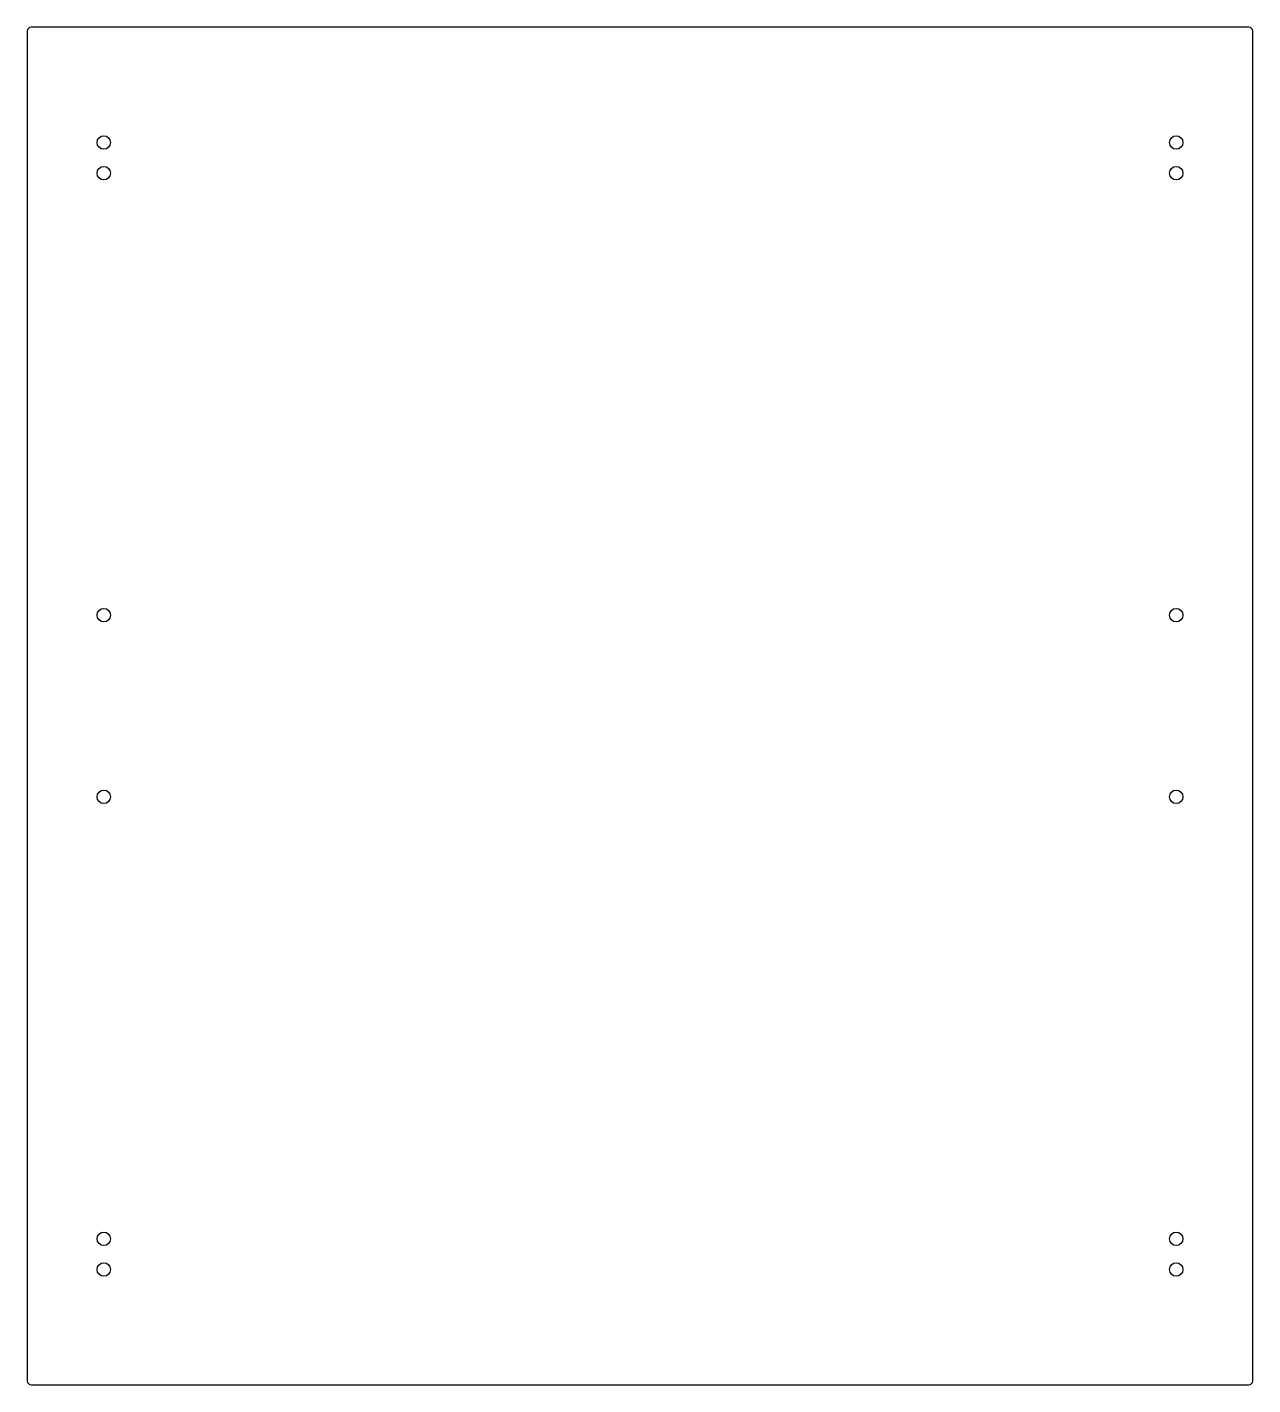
# Model space of a CAD drawing. Header units: millimetres. Extents: x -300 to 300, y -333 to 333.
import ezdxf

# ---------------------------------------------------------------- set-up
doc = ezdxf.new("R2010")
doc.units = ezdxf.units.MM
doc.layers.add('CUTOUTS', color=1, linetype='CONTINUOUS')
doc.layers.add('PERIMETER', color=5, linetype='CONTINUOUS')

msp = doc.modelspace()

# ---------------------------------------------------------------- linework, layer by layer
at = {"layer": 'CUTOUTS'}
for centre in [(-262.5, 276), (262.5, 276), (-262.5, 261), (262.5, 261), (-262.5, 44.5), (262.5, 44.5), (-262.5, -44.5), (262.5, -44.5), (-262.5, -261), (262.5, -261), (-262.5, -276), (262.5, -276)]:
    msp.add_circle(centre, 3.3, dxfattribs=at)
at = {"layer": 'PERIMETER'}
for p, q in [((298, 332.5), (-298, 332.5)), ((-300, 330.5), (-300, -330.5)), ((300, -330.5), (300, 330.5)), ((-298, -332.5), (298, -332.5))]:
    msp.add_line(p, q, dxfattribs=at)
for centre, start, end in [((298, 330.5), 0, 90), ((-298, 330.5), 90, 180), ((-298, -330.5), 180, 270), ((298, -330.5), -90, 0)]:
    msp.add_arc(centre, 2, start, end, dxfattribs=at)

doc.saveas('drawing.dxf')
